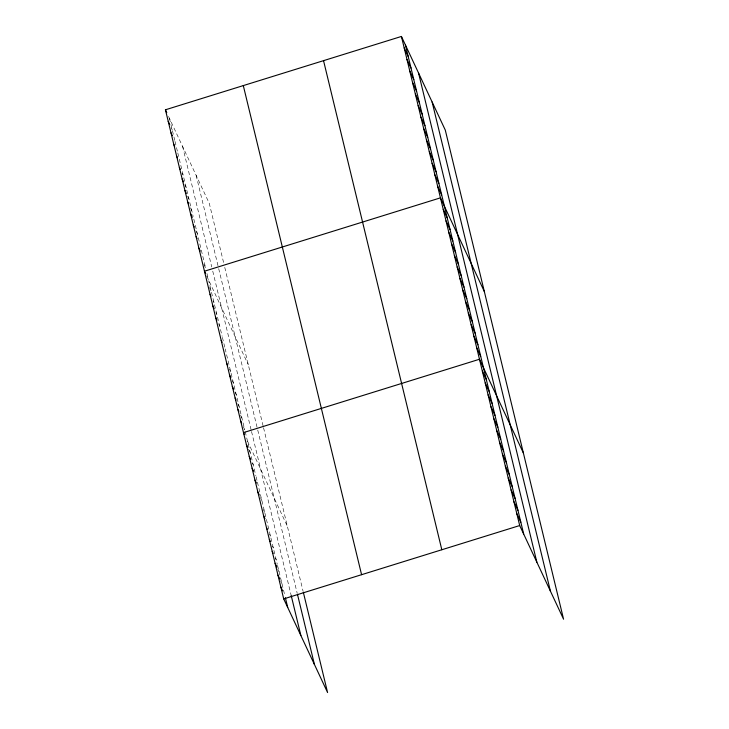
<?xml version="1.0" encoding="UTF-8"?>
<svg xmlns="http://www.w3.org/2000/svg" width="729" height="729" viewBox="0 0 729 729"><rect width="100%" height="100%" fill="white"/><g stroke="black" fill="none" stroke-linecap="round" stroke-linejoin="round"><path stroke-width="0.55" stroke-dasharray="3.65 2.73" d="M168.545 116.449L209.305 203.455L223.748 263.196M171.333 127.976L172.226 129.871M182.04 173.137L182.933 175.042M184.829 184.665L186.159 187.517M187.617 196.192L188.948 199.044M190.406 207.729L191.736 210.572M195.983 230.783L197.313 233.626M203.901 264.417L205.678 268.217L192.757 214.763M206.69 275.945L248.334 364.855M209.478 287.481L211.255 291.272L208.722 280.793M213.15 300.904L214.044 302.799M215.939 312.431L216.832 314.336M218.727 323.958L219.62 325.863M229.435 369.129L230.774 371.972M232.223 380.656L233.562 383.509M235.011 392.184L236.351 395.036M237.8 403.711L239.13 406.563M240.588 415.238L241.919 418.091M243.377 426.775L244.707 429.618L225.197 348.918M247.496 441.145L287.363 526.256M248.589 449.228L250.375 453.028M252.352 463.006L253.245 464.902M260.526 497.688L261.857 500.541M263.397 509.571L264.736 512.414M269.593 534.275L270.477 536.17M272.464 546.149L273.348 548.053M275.334 558.031L276.227 559.927M277.758 568.957L279.098 571.809M280.638 580.84L281.968 583.683M224.76 267.388L263.287 426.693M263.543 427.741L303.036 591.046M196.147 175.37L218.454 267.598M218.7 268.646L257.483 428.998M257.738 430.046L297.186 593.196M182.587 146.429L211.738 266.96M212.75 271.152L251.277 430.456M251.532 431.504L291.208 595.575M169.438 118.344L174.76 140.351M175.015 141.399L177.548 151.878M177.794 152.926L192.502 213.715M206.945 273.457L208.467 279.745M211.51 292.32L222.154 336.342M222.409 337.39L224.942 347.87M245.217 431.714L255.852 475.7M256.116 476.784L257.164 481.104M257.419 482.179L277.266 564.246M277.53 565.33L284.839 595.566"/><path stroke-width="1.09" d="M303.3 592.13L327.585 692.55L283.709 598.901L165.428 109.797L401.415 36.45L445.291 130.099L563.572 619.203L519.695 525.545L401.415 36.45M283.709 598.901L519.695 525.545M404.203 47.977L408.213 56.525M406.992 59.505L410.992 68.052M409.78 71.032L413.78 79.579M412.568 82.568L416.569 91.107M415.357 94.096L419.357 102.634M418.145 105.623L422.146 114.161M420.934 117.15L424.934 125.698M423.722 128.678L427.723 137.225M426.511 140.205L430.511 148.752M429.299 151.741L433.299 160.28M432.087 163.269L436.088 171.807M434.876 174.796L438.876 183.334M437.664 186.323L441.665 194.871M484.32 291.509L440.453 197.851L204.466 271.206L205.35 273.102M443.241 209.378L447.242 217.925M446.03 220.905L450.03 229.453M448.818 232.442L452.818 240.98M451.606 243.969L455.607 252.507M454.395 255.496L458.395 264.044M457.174 267.024L461.184 275.571M459.963 278.551L463.972 287.098M462.751 290.078L466.76 298.626M465.539 301.615L469.549 310.153M468.328 313.142L472.328 321.68M471.116 324.669L475.117 333.208M473.905 336.197L477.905 344.744M476.693 347.724L480.693 356.271M523.349 452.909L479.482 359.251L243.495 432.607L244.388 434.502M482.352 371.134L486.361 379.672M485.232 383.007L489.232 391.555M488.102 394.89L492.102 403.429M490.972 406.764L494.973 415.311M493.843 418.646L497.843 427.185M496.713 430.52L500.723 439.068M499.593 442.403L503.593 450.941M502.463 454.276L506.464 462.824M505.334 466.159L509.334 474.697M508.204 478.033L512.214 486.58M511.084 489.915L515.084 498.454M513.954 501.789L517.954 510.336M516.825 513.672L520.825 522.21M165.428 109.797L166.768 112.649M168.217 121.333L169.556 124.176M171.005 132.86L172.345 135.703M173.794 144.388L174.687 146.283M176.582 155.915L177.475 157.81M179.37 167.442L180.263 169.338M182.159 178.97L183.498 181.822M184.947 190.497L186.287 193.349M187.736 202.033L188.629 203.929M190.524 213.561L192.301 217.351M193.313 225.088L194.206 226.983M196.101 236.615L196.994 238.511M198.889 248.142L200.22 250.995M210.043 294.261L210.927 296.156M212.832 305.788L214.162 308.64M215.62 317.315L216.95 320.168M221.197 340.37L222.081 342.275M226.765 363.434L227.658 365.329M229.553 374.961L230.893 377.804M232.341 386.488L233.681 389.341M235.13 398.016L236.023 399.92M237.918 409.543L238.811 411.448M240.707 421.08L241.6 422.975M246.366 444.48L247.705 447.333M249.245 456.363L250.576 459.206M252.116 468.237L253.446 471.089M254.986 480.119L256.316 482.962M257.856 491.993L259.196 494.845M263.606 515.749L264.937 518.601M266.477 527.632L267.37 529.527M269.347 539.506L270.24 541.41M272.218 551.388L273.111 553.284M275.097 563.262L276.874 567.062M277.968 575.145L279.745 578.935M280.838 587.018L282.615 590.818M432.133 102.014L550.413 591.11M418.574 73.082L536.854 562.177M405.424 44.998L523.695 534.093M323.539 60.653L441.82 549.757M243.304 85.594L361.584 574.689M297.45 594.272L314.427 664.465M291.208 595.575L300.867 635.524M285.367 597.725L287.718 607.439"/></g></svg>
